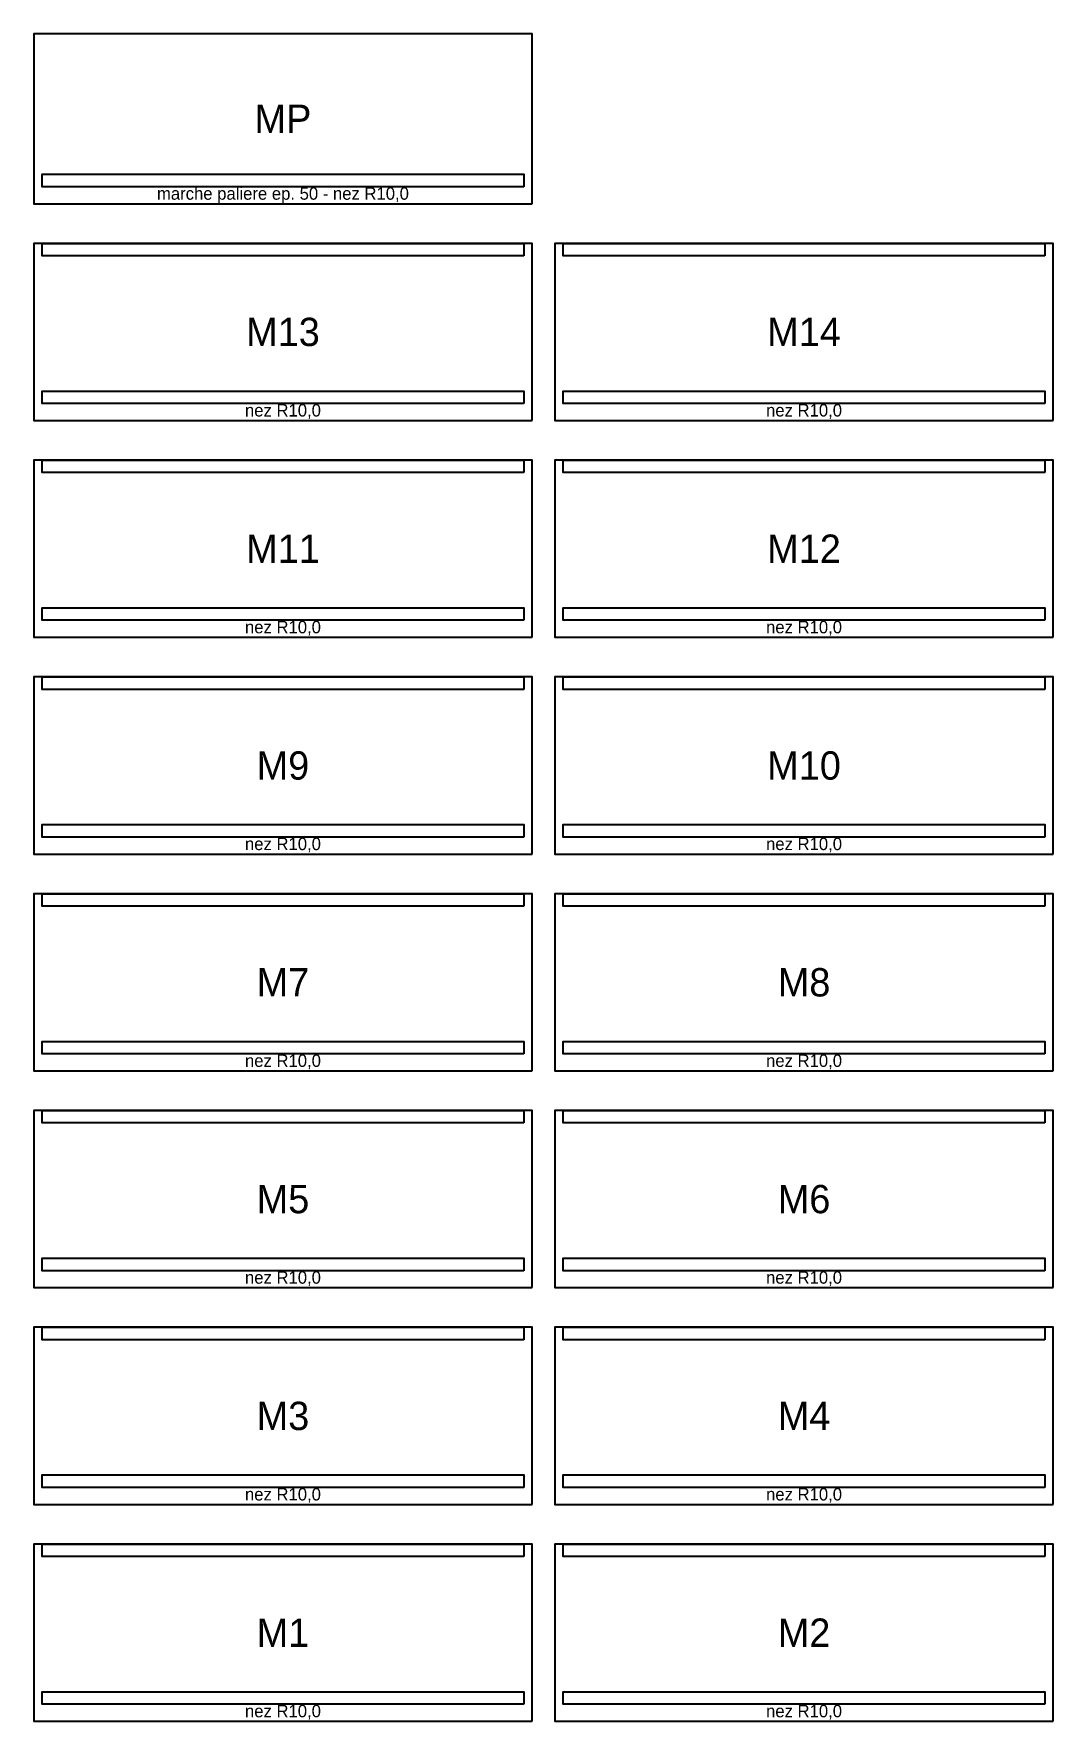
# Model space of a CAD drawing. Header units: millimetres. Extents: x 0 to 1800, y 0 to 2979.
import ezdxf
from ezdxf.enums import TextEntityAlignment as Align

# ---------------------------------------------------------------- set-up
doc = ezdxf.new("R2010")
doc.units = ezdxf.units.MM
for name, color, linetype in [('CM_DESSOUS', 4, 'CONTINUOUS'), ('CM_DESSUS', 5, 'CONTINUOUS'), ('DECOUPE', 7, 'CONTINUOUS'), ('TEXTE', 3, 'CONTINUOUS')]:
    doc.layers.add(name, color=color, linetype=linetype)

msp = doc.modelspace()

# ---------------------------------------------------------------- linework, layer by layer
at = {"layer": 'CM_DESSOUS'}
for points in [[(865, 2709), (15, 2709), (15, 2731), (865, 2731)], [(865, 2326.286), (15, 2326.286), (15, 2348.286), (865, 2348.286)], [(1785, 2326.286), (935, 2326.286), (935, 2348.286), (1785, 2348.286)], [(865, 1943.571), (15, 1943.571), (15, 1965.571), (865, 1965.571)], [(1785, 1943.571), (935, 1943.571), (935, 1965.571), (1785, 1965.571)], [(865, 1560.857), (15, 1560.857), (15, 1582.857), (865, 1582.857)], [(1785, 1560.857), (935, 1560.857), (935, 1582.857), (1785, 1582.857)], [(865, 1178.143), (15, 1178.143), (15, 1200.143), (865, 1200.143)], [(1785, 1178.143), (935, 1178.143), (935, 1200.143), (1785, 1200.143)], [(865, 795.429), (15, 795.429), (15, 817.429), (865, 817.429)], [(1785, 795.429), (935, 795.429), (935, 817.429), (1785, 817.429)], [(865, 412.714), (15, 412.714), (15, 434.714), (865, 434.714)], [(1785, 412.714), (935, 412.714), (935, 434.714), (1785, 434.714)], [(865, 30), (15, 30), (15, 52), (865, 52)], [(1785, 30), (935, 30), (935, 52), (1785, 52)]]:
    msp.add_lwpolyline(points, close=True, dxfattribs=at)
at = {"layer": 'CM_DESSUS'}
for points in [[(865, 2587), (15, 2587), (15, 2609), (865, 2609)], [(1785, 2587), (935, 2587), (935, 2609), (1785, 2609)], [(865, 2204.286), (15, 2204.286), (15, 2226.286), (865, 2226.286)], [(1785, 2204.286), (935, 2204.286), (935, 2226.286), (1785, 2226.286)], [(865, 1821.571), (15, 1821.571), (15, 1843.571), (865, 1843.571)], [(1785, 1821.571), (935, 1821.571), (935, 1843.571), (1785, 1843.571)], [(865, 1438.857), (15, 1438.857), (15, 1460.857), (865, 1460.857)], [(1785, 1438.857), (935, 1438.857), (935, 1460.857), (1785, 1460.857)], [(865, 1056.143), (15, 1056.143), (15, 1078.143), (865, 1078.143)], [(1785, 1056.143), (935, 1056.143), (935, 1078.143), (1785, 1078.143)], [(865, 673.429), (15, 673.429), (15, 695.429), (865, 695.429)], [(1785, 673.429), (935, 673.429), (935, 695.429), (1785, 695.429)], [(865, 290.714), (15, 290.714), (15, 312.714), (865, 312.714)], [(1785, 290.714), (935, 290.714), (935, 312.714), (1785, 312.714)]]:
    msp.add_lwpolyline(points, close=True, dxfattribs=at)
at = {"layer": 'DECOUPE'}
for points in [[(880, 2679), (880, 2979), (0, 2979), (0, 2679)], [(880, 2296.286), (880, 2609), (0, 2609), (0, 2296.286)], [(1800, 2296.286), (1800, 2557), (1800, 2609), (920, 2609), (920, 2557), (920, 2296.286)], [(880, 1913.571), (880, 2226.286), (0, 2226.286), (0, 1913.571)], [(1800, 1913.571), (1800, 2226.286), (920, 2226.286), (920, 1913.571)], [(880, 1530.857), (880, 1843.571), (0, 1843.571), (0, 1530.857)], [(1800, 1530.857), (1800, 1843.571), (920, 1843.571), (920, 1530.857)], [(880, 1148.143), (880, 1460.857), (0, 1460.857), (0, 1148.143)], [(1800, 1148.143), (1800, 1460.857), (920, 1460.857), (920, 1148.143)], [(880, 765.429), (880, 1078.143), (0, 1078.143), (0, 765.429)], [(1800, 765.429), (1800, 1078.143), (920, 1078.143), (920, 765.429)], [(880, 382.714), (880, 695.429), (0, 695.429), (0, 382.714)], [(1800, 382.714), (1800, 695.429), (920, 695.429), (920, 382.714)], [(880, 0), (880, 312.714), (0, 312.714), (0, 0)], [(1800, 0), (1800, 312.714), (920, 312.714), (920, 0)]]:
    msp.add_lwpolyline(points, close=True, dxfattribs=at)

# ---------------------------------------------------------------- texts
at = {"layer": 'TEXTE'}
for s, height, p in [('MP', 50, (440, 2829)), ('marche paliere ep. 50 - nez R10,0', 22, (440, 2697)), ('M13', 50, (440, 2452.643)), ('M14', 50, (1360, 2452.643)), ('nez R10,0', 22, (440, 2314.286)), ('nez R10,0', 22, (1360, 2314.286)), ('M11', 50, (440, 2069.929)), ('M12', 50, (1360, 2069.929)), ('nez R10,0', 22, (440, 1931.571)), ('nez R10,0', 22, (1360, 1931.571)), ('M9', 50, (440, 1687.214)), ('M10', 50, (1360, 1687.214)), ('nez R10,0', 22, (440, 1548.857)), ('nez R10,0', 22, (1360, 1548.857)), ('M7', 50, (440, 1304.5)), ('M8', 50, (1360, 1304.5)), ('nez R10,0', 22, (440, 1166.143)), ('nez R10,0', 22, (1360, 1166.143)), ('M5', 50, (440, 921.786)), ('M6', 50, (1360, 921.786)), ('nez R10,0', 22, (440, 783.429)), ('nez R10,0', 22, (1360, 783.429)), ('M3', 50, (440, 539.071)), ('M4', 50, (1360, 539.071)), ('nez R10,0', 22, (440, 400.714)), ('nez R10,0', 22, (1360, 400.714)), ('M1', 50, (440, 156.357)), ('M2', 50, (1360, 156.357)), ('nez R10,0', 22, (440, 18)), ('nez R10,0', 22, (1360, 18))]:
    msp.add_text(s, height=height, dxfattribs=at).set_placement(p, align=Align.MIDDLE_CENTER)

doc.saveas('drawing.dxf')
